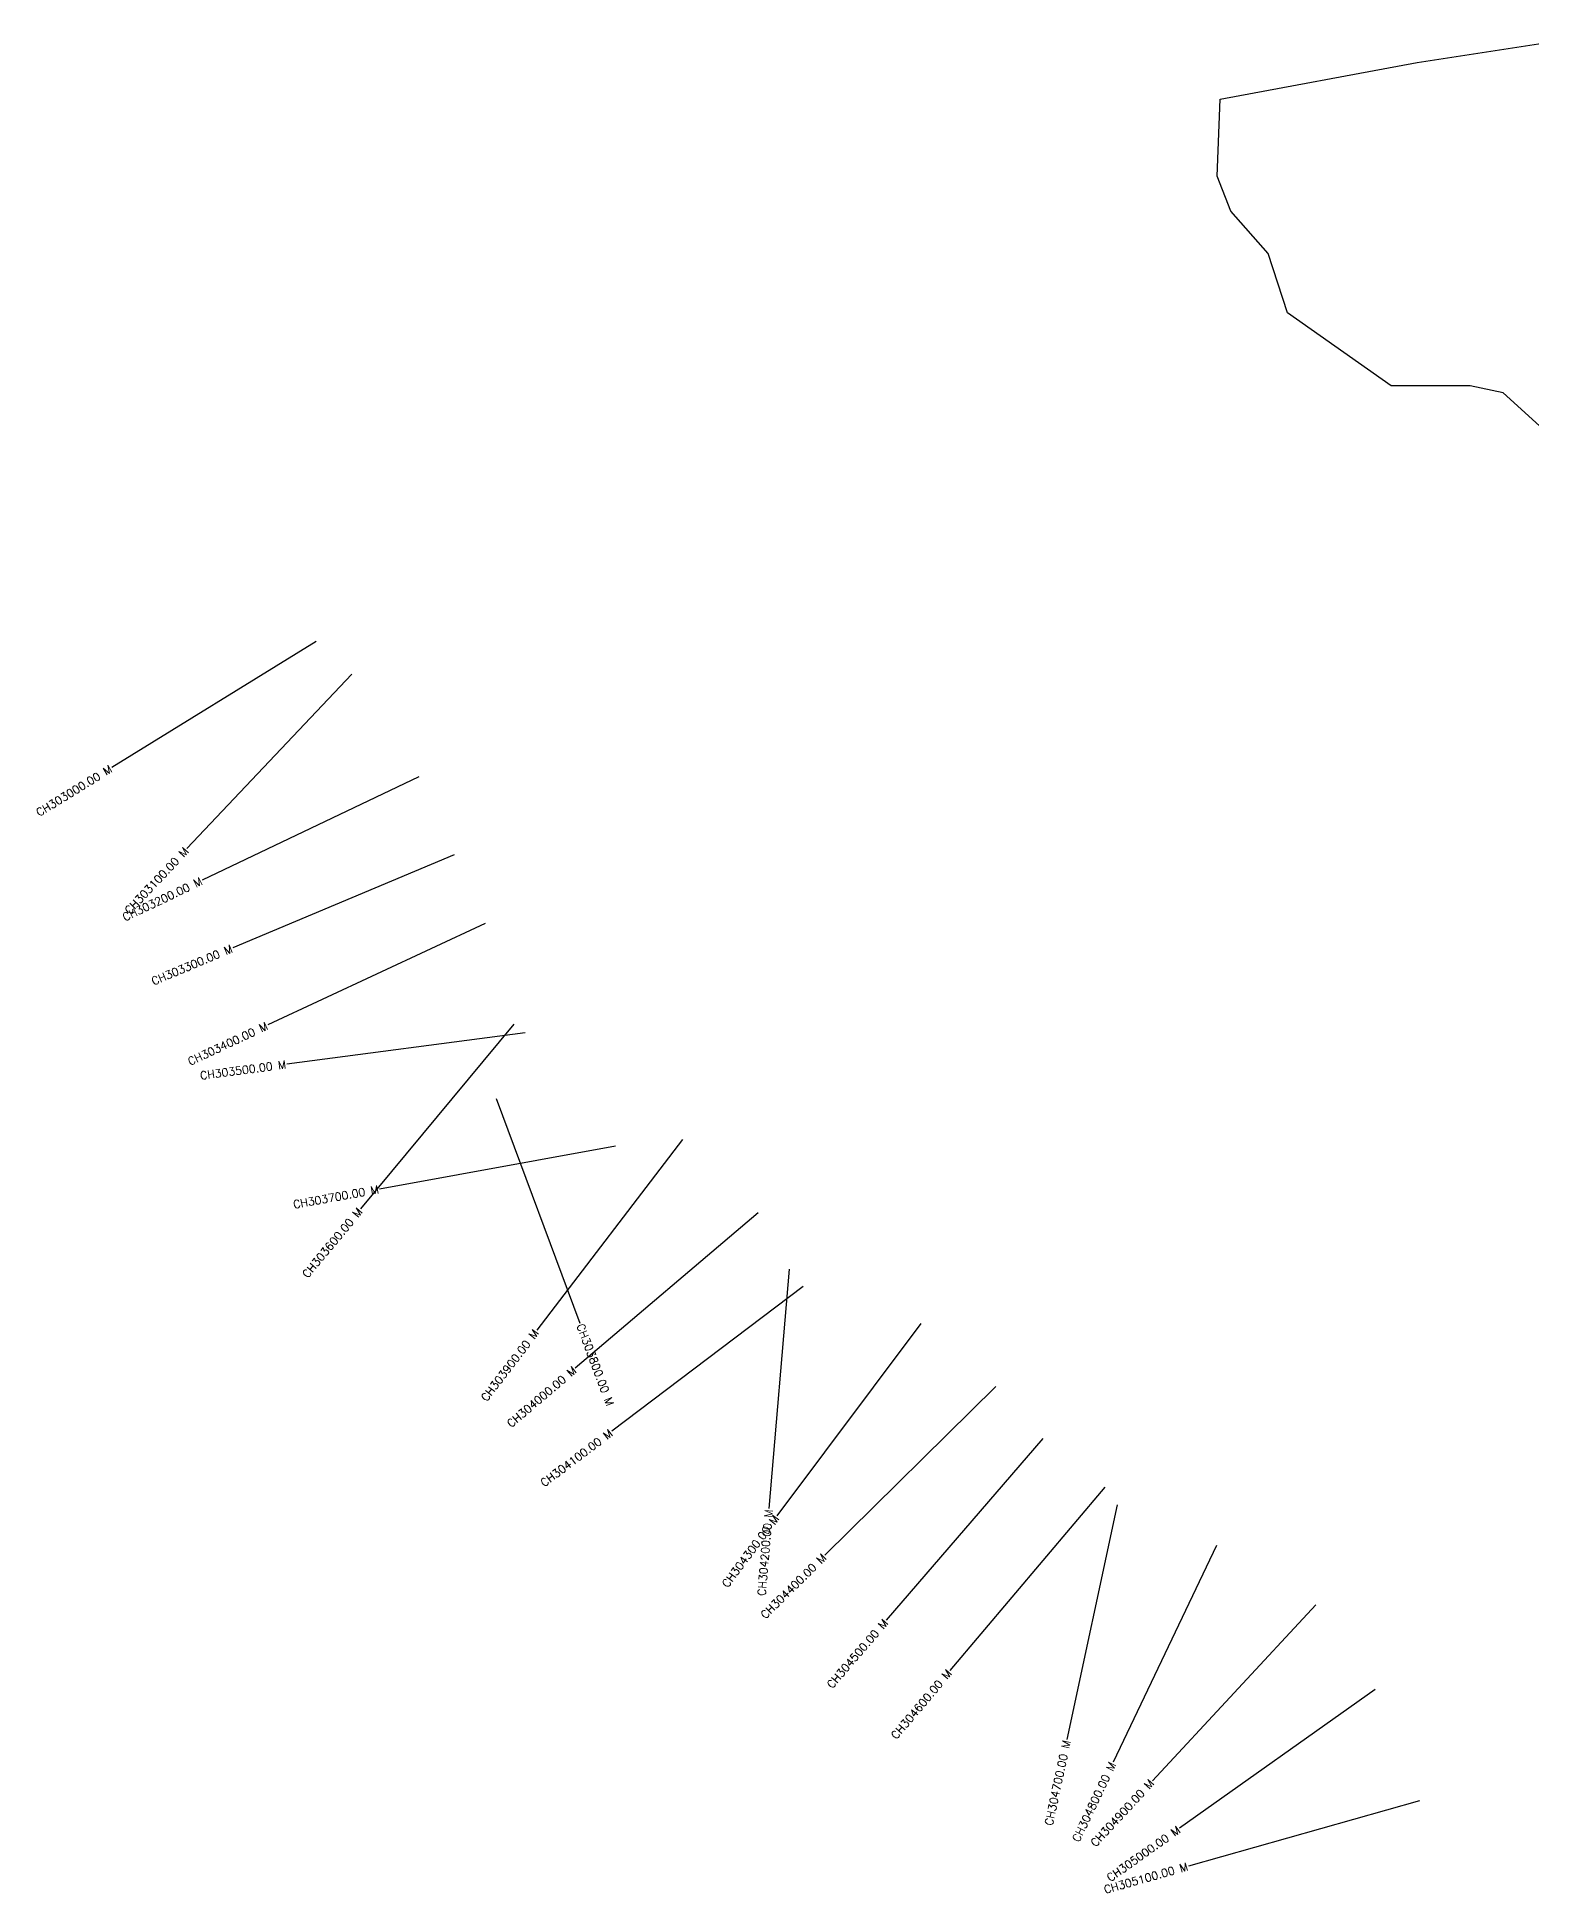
# Model space of a CAD drawing. Header units: metres. Extents: x 284587 to 288322, y 2013294 to 2015879.
# Drawn here: x 284587 to 286454, y 2013294 to 2015613 of the extents above; entities that cross this region are included whole.
import ezdxf
from ezdxf.enums import TextEntityAlignment as Align

# ---------------------------------------------------------------- set-up
doc = ezdxf.new("R2010")
doc.units = ezdxf.units.M
doc.header["$MEASUREMENT"] = 0
for name, color, linetype in [('CS', 134, 'Continuous'), ('CSMark', 6, 'Continuous'), ('village', 3, 'Continuous')]:
    doc.layers.add(name, color=color, linetype=linetype)
doc.styles.get("Standard").update_dxf_attribs({"font": 'simplex.shx'})

msp = doc.modelspace()

# ---------------------------------------------------------------- linework, layer by layer
at = {"layer": 'CS'}
for p, q in [((284935.1, 2014858), (284679.7, 2014700.6)), ((284980, 2014817.3), (284773.8, 2014599.4)), ((285063.6, 2014689.1), (284792.9, 2014559.8)), ((285107.6, 2014591.4), (284831, 2014475.3)), ((285146.6, 2014505.8), (284874.8, 2014378.9)), ((285182.4, 2014379.9), (284990.7, 2014149.2)), ((285196.2, 2014369), (284898.7, 2014329.9)), ((285160, 2014287.2), (285264.8, 2014006.1)), ((285309.4, 2014227.6), (285014.3, 2014173.9)), ((285392.9, 2014235.9), (285210.8, 2013997.5)), ((285487.5, 2014144.3), (285259, 2013949.8)), ((285526.4, 2014073.6), (285501, 2013774.6)), ((285543.8, 2014052.2), (285304.6, 2013871.1)), ((285690.7, 2014005.8), (285511, 2013765.5)), ((285784.4, 2013927.1), (285570.9, 2013716.3)), ((285843.3, 2013862.3), (285647.6, 2013634.9)), ((285920.7, 2013801.4), (285727.1, 2013572.2)), ((285936.2, 2013779.1), (285873.4, 2013485.8)), ((286060.2, 2013728.6), (285931.1, 2013457.8)), ((286184.4, 2013654.2), (285980.2, 2013434.5)), ((286258.8, 2013548.6), (286014.1, 2013375.1)), ((286314, 2013409.2), (286025.3, 2013327.8))]:
    msp.add_line(p, q, dxfattribs=at)
at = {"layer": 'village', "color": 6}
msp.add_polyline3d([(286509.6, 2015086, 0), (286418.5, 2015169, 0), (286377.3, 2015177.6, 0), (286278.6, 2015177.4, 0), (286148.9, 2015268.7, 0), (286124.7, 2015343.1, 0), (286078.3, 2015395.8, 0), (286061, 2015439.4, 0), (286065, 2015535.7, 0), (286311.1, 2015581.5, 0), (286516.7, 2015613.4, 0)], dxfattribs=at)

# ---------------------------------------------------------------- texts
at = {"layer": 'CSMark'}
for s, rotation, p in [('CH303000.00 M', 31.6402, (284678.9, 2014700.1)), ('CH303100.00 M', 46.5985, (284773.1, 2014598.6)), ('CH303200.00 M', 25.5228, (284792, 2014559.4)), ('CH303300.00 M', 22.7604, (284830.1, 2014474.9)), ('CH303400.00 M', 25.0317, (284873.9, 2014378.4)), ('CH303500.00 M', 7.5035, (284897.7, 2014329.7)), ('CH303700.00 M', 10.314, (285013.3, 2014173.7)), ('CH303600.00 M', 50.2845, (284990.1, 2014148.4)), ('CH303900.00 M', 52.6329, (285210.2, 2013996.7)), ('CH304000.00 M', 40.3999, (285258.3, 2013949.2)), ('CH304100.00 M', 37.114, (285303.8, 2013870.5)), ('CH304300.00 M', 53.2092, (285510.4, 2013764.7)), ('CH304200.00 M', 85.1409, (285500.9, 2013773.6)), ('CH304400.00 M', 44.6409, (285570.2, 2013715.6)), ('CH304500.00 M', 49.2924, (285646.9, 2013634.2)), ('CH304600.00 M', 49.8216, (285726.5, 2013571.4)), ('CH304700.00 M', 77.9103, (285873.2, 2013484.8)), ('CH304800.00 M', 64.5086, (285930.7, 2013456.9)), ('CH304900.00 M', 47.0811, (285979.5, 2013433.8)), ('CH305000.00 M', 35.3365, (286013.3, 2013374.5)), ('CH305100.00 M', 15.7561, (286024.3, 2013327.5))]:
    msp.add_text(s, height=10, rotation=rotation, dxfattribs=at).set_placement(p, align=Align.MIDDLE_RIGHT)
msp.add_text('CH303800.00 M', height=10, rotation=290.4487, dxfattribs=at).set_placement((285265.1, 2014005.1), align=Align.MIDDLE_LEFT)

doc.saveas('drawing.dxf')
